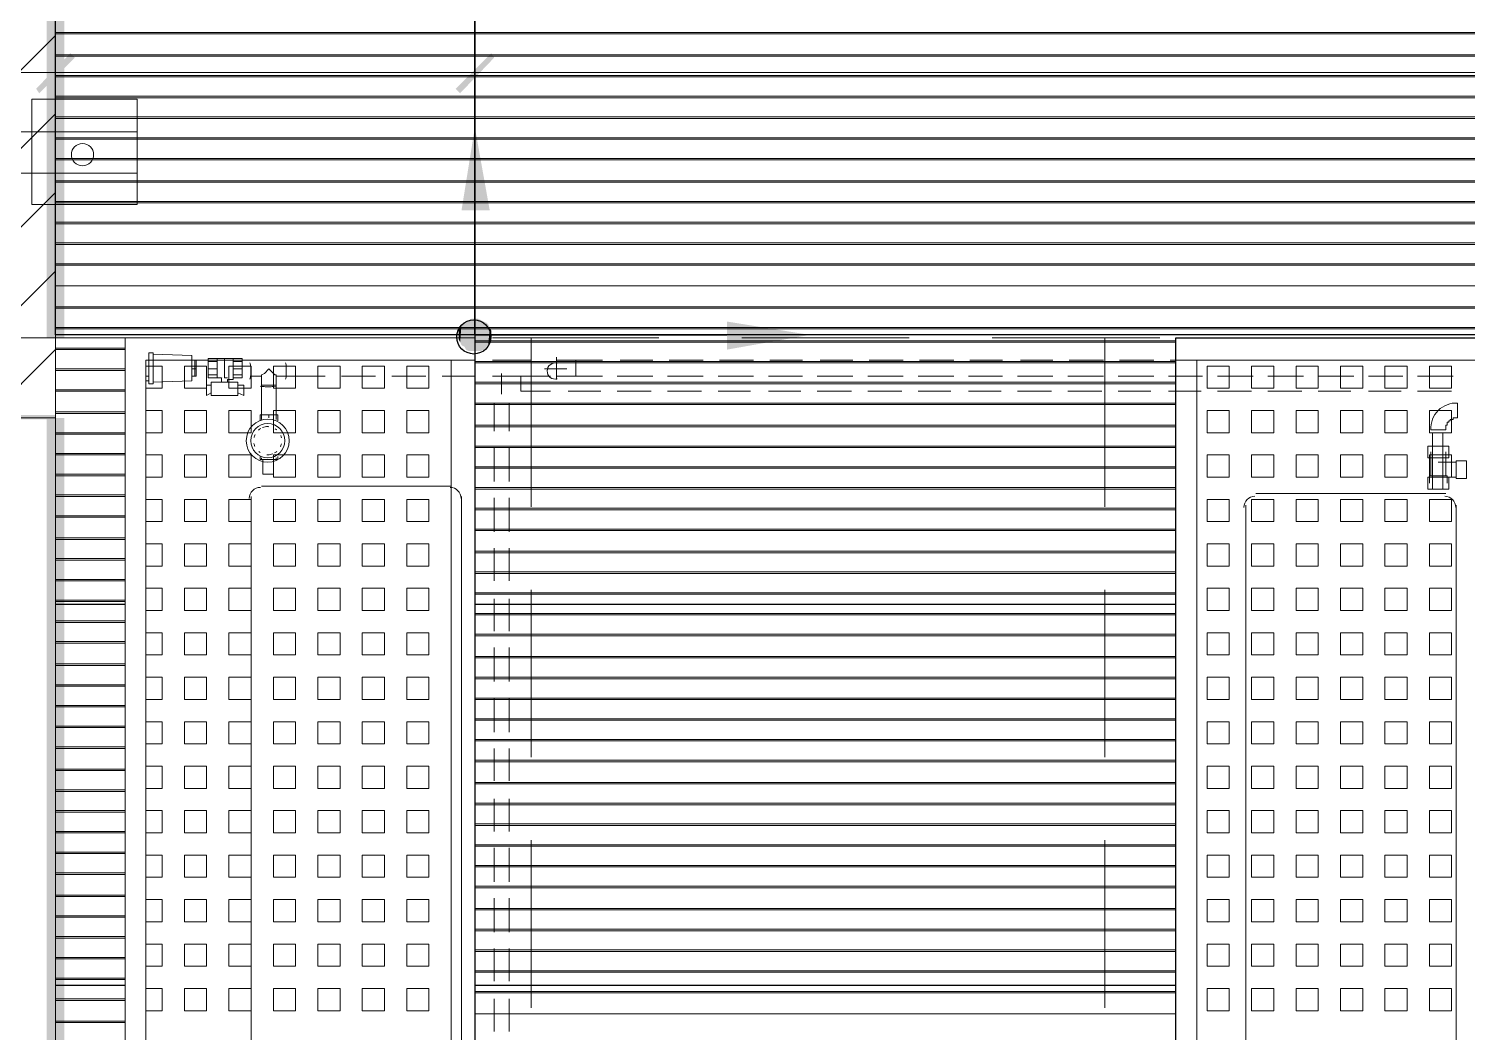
# Model space of a CAD drawing. Header units: millimetres. Extents: x -356862 to 418287, y 0 to 839748.
# Drawn here: x 35.966 to 37.583, y 8.67 to 9.798 of the extents above; entities that cross this region are included whole.
import ezdxf

# ---------------------------------------------------------------- set-up
doc = ezdxf.new("R2010")
doc.units = ezdxf.units.MM
doc.layers.add('PDF _Геометрия', color=7, linetype='Continuous', true_color=0xbababa)
doc.layers.add('PDF _Сплошная заливка', color=7, linetype='Continuous', true_color=0xf50000)

msp = doc.modelspace()

# ---------------------------------------------------------------- linework, layer by layer
at = {"layer": 'PDF _Геометрия', "color": 7, "lineweight": 18}
msp.add_lwpolyline([(30.4279, 9.3604), (30.4279, 9.4504), (30.8612, 9.4504), (30.8612, 9.8437), (30.4279, 9.8437), (30.4279, 9.9321), (35.996, 9.9321), (35.996, 9.6071), (35.996, 9.3604)], close=True, dxfattribs=at)
at = {"layer": 'PDF _Геометрия', "color": 150, "lineweight": 30, "true_color": 0x0080ff}
for points in [[(35.996, 9.8471), (38.6409, 9.8471), (38.6409, 9.6071), (38.9242, 9.6071), (38.9242, 9.4537), (35.996, 9.4537)], [(36.4676, 9.8471), (36.4676, 9.4537)], [(36.4676, 7.0088), (39.7758, 7.0122), (39.7758, 7.4805), (39.4925, 7.4805), (39.4925, 7.7205), (39.4925, 8.1905), (39.2092, 8.1905), (39.2092, 8.4305), (39.2092, 8.6654), (39.2092, 8.9021), (38.9242, 8.9021), (38.9242, 9.1388), (38.9242, 9.3754), (38.9242, 9.4537), (36.4676, 9.4537)], [(37.2559, 9.4504), (37.6493, 9.4504), (37.6493, 7.0088), (37.2559, 7.0088)]]:
    msp.add_lwpolyline(points, close=True, dxfattribs=at)
at = {"layer": 'PDF _Геометрия', "color": 161, "lineweight": 9, "true_color": 0x7f9fff}
for points in [[(35.996, 9.7904), (35.566, 9.3604)], [(35.996, 9.7021), (35.6543, 9.3604)], [(35.996, 9.6137), (35.7427, 9.3604)], [(35.996, 9.5254), (35.831, 9.3604)], [(35.996, 9.4371), (35.9193, 9.3604)]]:
    msp.add_lwpolyline(points, dxfattribs=at)
at = {"layer": 'PDF _Геометрия', "color": 254, "lineweight": 5, "true_color": 0xdcdcdc}
for points in [[(38.6409, 9.7937), (35.996, 9.7937)], [(38.6409, 9.7671), (35.996, 9.7671)], [(38.6409, 9.7437), (35.996, 9.7437)], [(38.6409, 9.7204), (35.996, 9.7204)], [(38.6409, 9.6987), (35.996, 9.6987)], [(38.6409, 9.6754), (35.996, 9.6754)], [(38.6409, 9.6521), (35.996, 9.6521)], [(38.6409, 9.6254), (35.996, 9.6254)], [(38.9242, 9.6021), (35.996, 9.6021)], [(38.9242, 9.5787), (35.996, 9.5787)], [(38.9242, 9.5571), (35.996, 9.5571)], [(38.9242, 9.5337), (35.996, 9.5337)], [(38.9242, 9.5087), (35.996, 9.5087)], [(38.9242, 9.4837), (35.996, 9.4837)], [(38.9242, 9.4604), (35.996, 9.4604)], [(36.0743, 9.4387), (35.996, 9.4387)], [(37.2559, 9.4454), (36.4676, 9.4454)], [(36.0743, 9.4154), (35.996, 9.4154)], [(37.2559, 9.4237), (36.4676, 9.4237)], [(37.2559, 9.4004), (36.4676, 9.4004)], [(36.0743, 9.3921), (35.996, 9.3921)], [(36.0743, 9.3654), (35.996, 9.3654)], [(37.2559, 9.3771), (36.4676, 9.3771)], [(37.2559, 9.3504), (36.4676, 9.3504)], [(36.0743, 9.3421), (35.996, 9.3421)], [(36.0743, 9.3187), (35.996, 9.3187)], [(37.2559, 9.3271), (36.4676, 9.3271)], [(37.2559, 9.3037), (36.4676, 9.3037)], [(36.0743, 9.2971), (35.996, 9.2971)], [(36.0743, 9.2737), (35.996, 9.2737)], [(37.2559, 9.2821), (36.4676, 9.2821)], [(37.2559, 9.2588), (36.4676, 9.2588)], [(36.0743, 9.2504), (35.996, 9.2504)], [(36.0743, 9.2238), (35.996, 9.2238)], [(37.2559, 9.2354), (36.4676, 9.2354)], [(37.2559, 9.2088), (36.4676, 9.2088)], [(36.0743, 9.2004), (35.996, 9.2004)], [(36.0743, 9.1771), (35.996, 9.1771)], [(37.2559, 9.1854), (36.4676, 9.1854)], [(36.0743, 9.1554), (35.996, 9.1554)], [(37.2559, 9.1621), (36.4676, 9.1621)], [(37.2559, 9.1404), (36.4676, 9.1404)], [(36.0743, 9.1321), (35.996, 9.1321)], [(36.0743, 9.1088), (35.996, 9.1088)], [(37.2559, 9.1171), (36.4676, 9.1171)], [(37.2559, 9.0904), (36.4676, 9.0904)], [(36.0743, 9.0821), (35.996, 9.0821)], [(36.0743, 9.0588), (35.996, 9.0588)], [(37.2559, 9.0671), (36.4676, 9.0671)], [(37.2559, 9.0438), (36.4676, 9.0438)], [(36.0743, 9.0354), (35.996, 9.0354)], [(36.0743, 9.0138), (35.996, 9.0138)], [(37.2559, 9.0221), (36.4676, 9.0221)], [(37.2559, 8.9988), (36.4676, 8.9988)], [(36.0743, 8.9904), (35.996, 8.9904)], [(36.0743, 8.9638), (35.996, 8.9638)], [(37.2559, 8.9754), (36.4676, 8.9754)], [(37.2559, 8.9488), (36.4676, 8.9488)], [(36.0743, 8.9404), (35.996, 8.9404)], [(36.0743, 8.9171), (35.996, 8.9171)], [(37.2559, 8.9254), (36.4676, 8.9254)], [(37.2559, 8.9021), (36.4676, 8.9021)], [(36.0743, 8.8954), (35.996, 8.8954)], [(37.2559, 8.8804), (36.4676, 8.8804)], [(36.0743, 8.8721), (35.996, 8.8721)], [(36.0743, 8.8488), (35.996, 8.8488)], [(37.2559, 8.8571), (36.4676, 8.8571)], [(37.2559, 8.8338), (36.4676, 8.8338)], [(36.0743, 8.8221), (35.996, 8.8221)], [(37.2559, 8.8071), (36.4676, 8.8071)], [(36.0743, 8.7988), (35.996, 8.7988)], [(37.2559, 8.7838), (36.4676, 8.7838)], [(36.0743, 8.7754), (35.996, 8.7754)], [(36.0743, 8.7538), (35.996, 8.7538)], [(37.2559, 8.7604), (36.4676, 8.7604)], [(37.2559, 8.7388), (36.4676, 8.7388)], [(36.0743, 8.7304), (35.996, 8.7304)], [(36.0743, 8.7071), (35.996, 8.7071)], [(37.2559, 8.7154), (36.4676, 8.7154)], [(37.2559, 8.6904), (36.4676, 8.6904)], [(36.0743, 8.6804), (35.996, 8.6804)]]:
    msp.add_lwpolyline(points, dxfattribs=at)
for points in [[(35.996, 9.7921), (38.6409, 9.7921)], [(35.996, 9.7687), (38.6409, 9.7687)], [(35.996, 9.7454), (38.6409, 9.7454)], [(35.996, 9.7221), (38.6409, 9.7221)], [(35.996, 9.6971), (38.6409, 9.6971)], [(35.996, 9.6737), (38.6409, 9.6737)], [(35.996, 9.6504), (38.6409, 9.6504)], [(35.996, 9.6271), (38.6409, 9.6271)], [(35.996, 9.6037), (38.9242, 9.6037)], [(35.996, 9.5804), (38.9242, 9.5804)], [(35.996, 9.5554), (38.9242, 9.5554)], [(35.996, 9.5321), (38.9242, 9.5321)], [(35.996, 9.5087), (38.9242, 9.5087)], [(35.996, 9.4854), (38.9242, 9.4854)], [(35.996, 9.4621), (38.9242, 9.4621)], [(36.4676, 9.4471), (37.2559, 9.4471)], [(35.996, 9.4371), (36.0743, 9.4371)], [(35.996, 9.4137), (36.0743, 9.4137)], [(36.4676, 9.4221), (37.2559, 9.4221)], [(36.4676, 9.3987), (37.2559, 9.3987)], [(35.996, 9.3904), (36.0743, 9.3904)], [(35.996, 9.3671), (36.0743, 9.3671)], [(36.4676, 9.3754), (37.2559, 9.3754)], [(36.4676, 9.3521), (37.2559, 9.3521)], [(35.996, 9.3437), (36.0743, 9.3437)], [(35.996, 9.3204), (36.0743, 9.3204)], [(36.4676, 9.3287), (37.2559, 9.3287)], [(36.4676, 9.3054), (37.2559, 9.3054)], [(35.996, 9.2954), (36.0743, 9.2954)], [(35.996, 9.2721), (36.0743, 9.2721)], [(36.4676, 9.2804), (37.2559, 9.2804)], [(36.4676, 9.2571), (37.2559, 9.2571)], [(35.996, 9.2488), (36.0743, 9.2488)], [(35.996, 9.2254), (36.0743, 9.2254)], [(36.4676, 9.2338), (37.2559, 9.2338)], [(36.4676, 9.2104), (37.2559, 9.2104)], [(35.996, 9.2021), (36.0743, 9.2021)], [(36.4676, 9.1871), (37.2559, 9.1871)], [(35.996, 9.1788), (36.0743, 9.1788)], [(36.4676, 9.1638), (37.2559, 9.1638)], [(35.996, 9.1538), (36.0743, 9.1538)], [(36.4676, 9.1388), (37.2559, 9.1388)], [(35.996, 9.1304), (36.0743, 9.1304)], [(35.996, 9.1071), (36.0743, 9.1071)], [(36.4676, 9.1154), (37.2559, 9.1154)], [(36.4676, 9.0921), (37.2559, 9.0921)], [(35.996, 9.0838), (36.0743, 9.0838)], [(35.996, 9.0604), (36.0743, 9.0604)], [(36.4676, 9.0688), (37.2559, 9.0688)], [(36.4676, 9.0454), (37.2559, 9.0454)], [(35.996, 9.0371), (36.0743, 9.0371)], [(35.996, 9.0121), (36.0743, 9.0121)], [(36.4676, 9.0204), (37.2559, 9.0204)], [(36.4676, 8.9971), (37.2559, 8.9971)], [(35.996, 8.9888), (36.0743, 8.9888)], [(35.996, 8.9654), (36.0743, 8.9654)], [(36.4676, 8.9738), (37.2559, 8.9738)], [(36.4676, 8.9504), (37.2559, 8.9504)], [(35.996, 8.9421), (36.0743, 8.9421)], [(35.996, 8.9188), (36.0743, 8.9188)], [(36.4676, 8.9271), (37.2559, 8.9271)], [(36.4676, 8.9038), (37.2559, 8.9038)], [(35.996, 8.8938), (36.0743, 8.8938)], [(35.996, 8.8704), (36.0743, 8.8704)], [(36.4676, 8.8788), (37.2559, 8.8788)], [(36.4676, 8.8554), (37.2559, 8.8554)], [(35.996, 8.8471), (36.0743, 8.8471)], [(36.4676, 8.8321), (37.2559, 8.8321)], [(35.996, 8.8238), (36.0743, 8.8238)], [(35.996, 8.8004), (36.0743, 8.8004)], [(36.4676, 8.8088), (37.2559, 8.8088)], [(36.4676, 8.7854), (37.2559, 8.7854)], [(35.996, 8.7771), (36.0743, 8.7771)], [(35.996, 8.7521), (36.0743, 8.7521)], [(36.4676, 8.7621), (37.2559, 8.7621)], [(36.4676, 8.7371), (37.2559, 8.7371)], [(35.996, 8.7288), (36.0743, 8.7288)], [(35.996, 8.7054), (36.0743, 8.7054)], [(36.4676, 8.7138), (37.2559, 8.7138)], [(36.4676, 8.6904), (37.2559, 8.6904)], [(35.996, 8.6821), (36.0743, 8.6821)]]:
    msp.add_lwpolyline(points, close=True, dxfattribs=at)
at = {"layer": 'PDF _Геометрия', "color": 7, "lineweight": 18}
for points in [[(35.996, 9.5621), (35.996, 9.7871)], [(36.4676, 9.5837), (36.4676, 9.7871), (36.4676, 9.5621)], [(36.5076, 9.7487), (35.956, 9.7487)], [(36.4293, 9.7487), (38.3192, 9.7487)]]:
    msp.add_lwpolyline(points, dxfattribs=at)
at = {"layer": 'PDF _Геометрия', "color": 252, "lineweight": 18, "true_color": 0x989898}
for points in [[(35.9693, 9.6004), (35.9693, 9.7187), (36.0877, 9.7187), (36.0877, 9.6004)], [(36.0877, 9.6821), (34.9727, 9.6821), (34.9727, 9.6354), (36.0877, 9.6354)]]:
    msp.add_lwpolyline(points, close=True, dxfattribs=at)
at = {"layer": 'PDF _Геометрия', "color": 1, "lineweight": 30, "true_color": 0xfa0000}
msp.add_lwpolyline([(36.4676, 9.5937), (36.4676, 9.4537), (36.751, 9.4537)], dxfattribs=at)
at = {"layer": 'PDF _Геометрия', "color": 7, "lineweight": 5}
for points in [[(35.996, 9.4504), (35.996, 7.5838), (33.8694, 7.5838), (33.8694, 9.4504)], [(36.531, 9.4504), (36.531, 9.2604)], [(37.1759, 9.2604), (37.1759, 9.4504)], [(36.531, 9.1671), (36.531, 8.9788)], [(37.1759, 8.9788), (37.1759, 9.1671)], [(36.531, 8.8854), (36.531, 8.6971)], [(37.1759, 8.6971), (37.1759, 8.8854)]]:
    msp.add_lwpolyline(points, dxfattribs=at)
at = {"layer": 'PDF _Геометрия', "color": 7, "lineweight": 9}
for points in [[(35.9243, 9.4504), (36.1127, 9.4504)], [(36.206, 9.4504), (36.3926, 9.4504)], [(36.4876, 9.4504), (36.6743, 9.4504)], [(36.7676, 9.4504), (36.956, 9.4504)], [(37.0493, 9.4504), (37.2376, 9.4504)], [(37.3309, 9.4504), (37.5176, 9.4504)]]:
    msp.add_lwpolyline(points, dxfattribs=at)
at = {"layer": 'PDF _Геометрия', "color": 161, "lineweight": 9, "true_color": 0x7f9fff}
msp.add_lwpolyline([(36.0743, 7.0088), (36.0743, 9.4504), (35.996, 9.4504), (35.996, 7.0088)], close=True, dxfattribs=at)
at = {"layer": 'PDF _Геометрия', "color": 6, "lineweight": 9}
for points in [[(36.0743, 7.0088), (36.0743, 9.4504), (36.4676, 9.4504), (36.4676, 7.0088)], [(37.2559, 7.0088), (37.2559, 9.4504), (37.6493, 9.4504), (37.6493, 7.0088)], [(36.0977, 7.0322), (36.0977, 9.4254), (36.441, 9.4254), (36.441, 7.0322)], [(37.2793, 7.0322), (37.2793, 9.4254), (37.6259, 9.4254), (37.6259, 7.0322)]]:
    msp.add_lwpolyline(points, close=True, dxfattribs=at)
at = {"layer": 'PDF _Геометрия', "color": 5, "lineweight": 5}
for points in [[(36.101, 9.4337), (36.101, 9.4154), (36.101, 9.3987), (36.106, 9.3987), (36.106, 9.4154), (36.106, 9.4337)], [(36.1493, 9.4254), (36.1543, 9.4254), (36.1543, 9.4154), (36.1543, 9.4071), (36.1493, 9.4071), (36.1527, 9.4071), (36.1527, 9.4154), (36.1527, 9.4254)], [(36.201, 9.3854), (36.201, 9.4004), (36.171, 9.4004), (36.171, 9.3854)]]:
    msp.add_lwpolyline(points, close=True, dxfattribs=at)
for points in [[(36.106, 9.4004), (36.1493, 9.4021), (36.1493, 9.4154), (36.1493, 9.4304), (36.106, 9.4321)], [(36.1527, 9.4154), (36.1493, 9.4154), (36.1543, 9.4154)], [(36.1677, 9.4237), (36.1677, 9.4271), (36.1777, 9.4271), (36.1777, 9.4237), (36.1777, 9.4154), (36.1777, 9.4087), (36.1777, 9.4054), (36.1677, 9.4054), (36.1677, 9.4087), (36.1677, 9.4154), (36.1677, 9.4237), (36.1777, 9.4237)], [(36.1777, 9.4154), (36.1677, 9.4154)], [(36.176, 9.4271), (36.186, 9.4271), (36.196, 9.4271), (36.206, 9.4271), (36.206, 9.4237), (36.206, 9.4154), (36.206, 9.4087), (36.196, 9.4087)], [(36.186, 9.4271), (36.186, 9.4154), (36.186, 9.4054), (36.186, 9.4071), (36.186, 9.4054), (36.186, 9.4071)], [(36.1893, 9.4004), (36.1893, 9.4037), (36.196, 9.4037), (36.196, 9.4154), (36.196, 9.4271)], [(36.206, 9.4237), (36.196, 9.4237)], [(36.206, 9.4154), (36.196, 9.4154)], [(36.256, 9.4254), (36.236, 9.4254), (36.216, 9.4254)], [(36.2277, 9.4071), (36.2277, 9.4087), (36.231, 9.4104), (36.236, 9.4154), (36.241, 9.4104), (36.2427, 9.4087), (36.2443, 9.4087), (36.2443, 9.4071)], [(36.5593, 9.4071), (36.561, 9.4071), (36.5626, 9.4071), (36.5643, 9.4071), (36.566, 9.4071), (36.5676, 9.4071), (36.5693, 9.4071), (36.571, 9.4071), (36.5726, 9.4071), (36.5743, 9.4071), (36.576, 9.4071), (36.5776, 9.4071), (36.5793, 9.4071), (36.581, 9.4071), (36.581, 9.4154), (36.581, 9.4254), (36.5793, 9.4254), (36.5776, 9.4254), (36.576, 9.4254), (36.5743, 9.4254), (36.5726, 9.4254), (36.571, 9.4254), (36.5693, 9.4254), (36.5676, 9.4254), (36.566, 9.4254), (36.5643, 9.4254), (36.5626, 9.4254), (36.561, 9.4254), (36.5593, 9.4254)], [(36.101, 9.4071), (36.0977, 9.4071), (36.0977, 9.4021), (36.0977, 9.4071)], [(36.0977, 9.4021), (36.101, 9.4021)], [(36.1777, 9.4087), (36.1677, 9.4087)], [(36.176, 9.4054), (36.1827, 9.4054), (36.1827, 9.4004)], [(36.1843, 9.4054), (36.1843, 9.4054)], [(36.1843, 9.4054), (36.1843, 9.4054)], [(36.1877, 9.4054), (36.1893, 9.4054), (36.1877, 9.4054), (36.186, 9.4054)], [(36.186, 9.4054), (36.186, 9.4054)], [(36.186, 9.4054), (36.186, 9.4054)], [(36.186, 9.4054), (36.186, 9.4054)], [(36.206, 9.4087), (36.206, 9.4054), (36.196, 9.4054)], [(36.216, 9.4071), (36.2277, 9.4071), (36.2277, 9.3971), (36.2293, 9.3971), (36.231, 9.3971), (36.2343, 9.3971), (36.236, 9.3971), (36.2377, 9.3971), (36.2393, 9.3971), (36.241, 9.3971), (36.2427, 9.3971), (36.2443, 9.3971), (36.2443, 9.4071), (36.256, 9.4071)], [(36.5093, 9.3987), (36.486, 9.3987)], [(36.4976, 9.3871), (36.4976, 9.4104)], [(36.171, 9.3971), (36.166, 9.3971), (36.166, 9.3854), (36.171, 9.3887)], [(36.201, 9.3887), (36.2077, 9.3854), (36.2077, 9.3971), (36.201, 9.3971)], [(36.226, 9.3637), (36.226, 9.3571), (36.226, 9.3637), (36.236, 9.3637), (36.246, 9.3637), (36.246, 9.3571), (36.246, 9.3637)], [(36.2277, 9.3637), (36.2277, 9.3587)], [(36.236, 9.3604), (36.236, 9.3637)], [(36.2443, 9.3587), (36.2443, 9.3637)], [(36.246, 9.3171), (36.246, 9.3137), (36.236, 9.3137), (36.226, 9.3137), (36.226, 9.3171)], [(36.2277, 9.3154), (36.2277, 9.3137)], [(36.2293, 9.3137), (36.2293, 9.2971), (36.241, 9.2971), (36.241, 9.3137)], [(36.2443, 9.3137), (36.2443, 9.3154)]]:
    msp.add_lwpolyline(points, dxfattribs=at)
at = {"layer": 'PDF _Геометрия', "color": 6, "lineweight": 5}
for points in [[(36.0977, 9.3937), (36.116, 9.3937), (36.116, 9.4187), (36.0977, 9.4187)], [(36.0977, 9.3437), (36.116, 9.3437), (36.116, 9.3687), (36.0977, 9.3687)], [(36.0977, 9.2937), (36.116, 9.2937), (36.116, 9.3187), (36.0977, 9.3187)], [(36.0977, 9.2438), (36.116, 9.2438), (36.116, 9.2687), (36.0977, 9.2687)], [(36.0977, 9.1938), (36.116, 9.1938), (36.116, 9.2188), (36.0977, 9.2188)], [(36.0977, 9.1438), (36.116, 9.1438), (36.116, 9.1688), (36.0977, 9.1688)], [(36.0977, 9.0938), (36.116, 9.0938), (36.116, 9.1188), (36.0977, 9.1188)], [(36.0977, 9.0438), (36.116, 9.0438), (36.116, 9.0688), (36.0977, 9.0688)], [(36.0977, 8.9938), (36.116, 8.9938), (36.116, 9.0188), (36.0977, 9.0188)], [(36.0977, 8.9438), (36.116, 8.9438), (36.116, 8.9688), (36.0977, 8.9688)], [(36.0977, 8.8938), (36.116, 8.8938), (36.116, 8.9188), (36.0977, 8.9188)], [(36.0977, 8.8438), (36.116, 8.8438), (36.116, 8.8688), (36.0977, 8.8688)], [(36.0977, 8.7938), (36.116, 8.7938), (36.116, 8.8188), (36.0977, 8.8188)], [(36.0977, 8.7438), (36.116, 8.7438), (36.116, 8.7688), (36.0977, 8.7688)], [(36.0977, 8.6938), (36.116, 8.6938), (36.116, 8.7188), (36.0977, 8.7188)]]:
    msp.add_lwpolyline(points, dxfattribs=at)
for points in [[(36.141, 9.4187), (36.166, 9.4187), (36.166, 9.3937), (36.141, 9.3937)], [(36.191, 9.4187), (36.216, 9.4187), (36.216, 9.3937), (36.191, 9.3937)], [(36.241, 9.4187), (36.266, 9.4187), (36.266, 9.3937), (36.241, 9.3937)], [(36.291, 9.4187), (36.316, 9.4187), (36.316, 9.3937), (36.291, 9.3937)], [(36.341, 9.4187), (36.366, 9.4187), (36.366, 9.3937), (36.341, 9.3937)], [(36.391, 9.4187), (36.416, 9.4187), (36.416, 9.3937), (36.391, 9.3937)], [(37.2909, 9.4187), (37.3159, 9.4187), (37.3159, 9.3937), (37.2909, 9.3937)], [(37.3409, 9.4187), (37.3659, 9.4187), (37.3659, 9.3937), (37.3409, 9.3937)], [(37.3909, 9.4187), (37.4159, 9.4187), (37.4159, 9.3937), (37.3909, 9.3937)], [(37.4409, 9.4187), (37.4659, 9.4187), (37.4659, 9.3937), (37.4409, 9.3937)], [(37.4909, 9.4187), (37.5159, 9.4187), (37.5159, 9.3937), (37.4909, 9.3937)], [(37.5409, 9.4187), (37.5659, 9.4187), (37.5659, 9.3937), (37.5409, 9.3937)], [(36.141, 9.3687), (36.166, 9.3687), (36.166, 9.3437), (36.141, 9.3437)], [(36.191, 9.3687), (36.216, 9.3687), (36.216, 9.3437), (36.191, 9.3437)], [(36.241, 9.3687), (36.266, 9.3687), (36.266, 9.3437), (36.241, 9.3437)], [(36.291, 9.3687), (36.316, 9.3687), (36.316, 9.3437), (36.291, 9.3437)], [(36.341, 9.3687), (36.366, 9.3687), (36.366, 9.3437), (36.341, 9.3437)], [(36.391, 9.3687), (36.416, 9.3687), (36.416, 9.3437), (36.391, 9.3437)], [(37.2909, 9.3687), (37.3159, 9.3687), (37.3159, 9.3437), (37.2909, 9.3437)], [(37.3409, 9.3687), (37.3659, 9.3687), (37.3659, 9.3437), (37.3409, 9.3437)], [(37.3909, 9.3687), (37.4159, 9.3687), (37.4159, 9.3437), (37.3909, 9.3437)], [(37.4409, 9.3687), (37.4659, 9.3687), (37.4659, 9.3437), (37.4409, 9.3437)], [(37.4909, 9.3687), (37.5159, 9.3687), (37.5159, 9.3437), (37.4909, 9.3437)], [(37.5409, 9.3687), (37.5659, 9.3687), (37.5659, 9.3437), (37.5409, 9.3437)], [(36.141, 9.3187), (36.166, 9.3187), (36.166, 9.2937), (36.141, 9.2937)], [(36.191, 9.3187), (36.216, 9.3187), (36.216, 9.2937), (36.191, 9.2937)], [(36.241, 9.3187), (36.266, 9.3187), (36.266, 9.2937), (36.241, 9.2937)], [(36.291, 9.3187), (36.316, 9.3187), (36.316, 9.2937), (36.291, 9.2937)], [(36.341, 9.3187), (36.366, 9.3187), (36.366, 9.2937), (36.341, 9.2937)], [(36.391, 9.3187), (36.416, 9.3187), (36.416, 9.2937), (36.391, 9.2937)], [(37.2909, 9.3187), (37.3159, 9.3187), (37.3159, 9.2937), (37.2909, 9.2937)], [(37.3409, 9.3187), (37.3659, 9.3187), (37.3659, 9.2937), (37.3409, 9.2937)], [(37.3909, 9.3187), (37.4159, 9.3187), (37.4159, 9.2937), (37.3909, 9.2937)], [(37.4409, 9.3187), (37.4659, 9.3187), (37.4659, 9.2937), (37.4409, 9.2937)], [(37.4909, 9.3187), (37.5159, 9.3187), (37.5159, 9.2937), (37.4909, 9.2937)], [(37.5409, 9.3187), (37.5659, 9.3187), (37.5659, 9.2937), (37.5409, 9.2937)], [(36.141, 9.2687), (36.166, 9.2687), (36.166, 9.2438), (36.141, 9.2438)], [(36.191, 9.2687), (36.216, 9.2687), (36.216, 9.2438), (36.191, 9.2438)], [(36.241, 9.2687), (36.266, 9.2687), (36.266, 9.2438), (36.241, 9.2438)], [(36.291, 9.2687), (36.316, 9.2687), (36.316, 9.2438), (36.291, 9.2438)], [(36.341, 9.2687), (36.366, 9.2687), (36.366, 9.2438), (36.341, 9.2438)], [(36.391, 9.2687), (36.416, 9.2687), (36.416, 9.2438), (36.391, 9.2438)], [(37.2909, 9.2687), (37.3159, 9.2687), (37.3159, 9.2438), (37.2909, 9.2438)], [(37.3409, 9.2687), (37.3659, 9.2687), (37.3659, 9.2438), (37.3409, 9.2438)], [(37.3909, 9.2687), (37.4159, 9.2687), (37.4159, 9.2438), (37.3909, 9.2438)], [(37.4409, 9.2687), (37.4659, 9.2687), (37.4659, 9.2438), (37.4409, 9.2438)], [(37.4909, 9.2687), (37.5159, 9.2687), (37.5159, 9.2438), (37.4909, 9.2438)], [(37.5409, 9.2687), (37.5659, 9.2687), (37.5659, 9.2438), (37.5409, 9.2438)], [(36.141, 9.2188), (36.166, 9.2188), (36.166, 9.1938), (36.141, 9.1938)], [(36.191, 9.2188), (36.216, 9.2188), (36.216, 9.1938), (36.191, 9.1938)], [(36.241, 9.2188), (36.266, 9.2188), (36.266, 9.1938), (36.241, 9.1938)], [(36.291, 9.2188), (36.316, 9.2188), (36.316, 9.1938), (36.291, 9.1938)], [(36.341, 9.2188), (36.366, 9.2188), (36.366, 9.1938), (36.341, 9.1938)], [(36.391, 9.2188), (36.416, 9.2188), (36.416, 9.1938), (36.391, 9.1938)], [(37.2909, 9.2188), (37.3159, 9.2188), (37.3159, 9.1938), (37.2909, 9.1938)], [(37.3409, 9.2188), (37.3659, 9.2188), (37.3659, 9.1938), (37.3409, 9.1938)], [(37.3909, 9.2188), (37.4159, 9.2188), (37.4159, 9.1938), (37.3909, 9.1938)], [(37.4409, 9.2188), (37.4659, 9.2188), (37.4659, 9.1938), (37.4409, 9.1938)], [(37.4909, 9.2188), (37.5159, 9.2188), (37.5159, 9.1938), (37.4909, 9.1938)], [(37.5409, 9.2188), (37.5659, 9.2188), (37.5659, 9.1938), (37.5409, 9.1938)], [(36.141, 9.1688), (36.166, 9.1688), (36.166, 9.1438), (36.141, 9.1438)], [(36.191, 9.1688), (36.216, 9.1688), (36.216, 9.1438), (36.191, 9.1438)], [(36.241, 9.1688), (36.266, 9.1688), (36.266, 9.1438), (36.241, 9.1438)], [(36.291, 9.1688), (36.316, 9.1688), (36.316, 9.1438), (36.291, 9.1438)], [(36.341, 9.1688), (36.366, 9.1688), (36.366, 9.1438), (36.341, 9.1438)], [(36.391, 9.1688), (36.416, 9.1688), (36.416, 9.1438), (36.391, 9.1438)], [(37.2909, 9.1688), (37.3159, 9.1688), (37.3159, 9.1438), (37.2909, 9.1438)], [(37.3409, 9.1688), (37.3659, 9.1688), (37.3659, 9.1438), (37.3409, 9.1438)], [(37.3909, 9.1688), (37.4159, 9.1688), (37.4159, 9.1438), (37.3909, 9.1438)], [(37.4409, 9.1688), (37.4659, 9.1688), (37.4659, 9.1438), (37.4409, 9.1438)], [(37.4909, 9.1688), (37.5159, 9.1688), (37.5159, 9.1438), (37.4909, 9.1438)], [(37.5409, 9.1688), (37.5659, 9.1688), (37.5659, 9.1438), (37.5409, 9.1438)], [(36.141, 9.1188), (36.166, 9.1188), (36.166, 9.0938), (36.141, 9.0938)], [(36.191, 9.1188), (36.216, 9.1188), (36.216, 9.0938), (36.191, 9.0938)], [(36.241, 9.1188), (36.266, 9.1188), (36.266, 9.0938), (36.241, 9.0938)], [(36.291, 9.1188), (36.316, 9.1188), (36.316, 9.0938), (36.291, 9.0938)], [(36.341, 9.1188), (36.366, 9.1188), (36.366, 9.0938), (36.341, 9.0938)], [(36.391, 9.1188), (36.416, 9.1188), (36.416, 9.0938), (36.391, 9.0938)], [(37.2909, 9.1188), (37.3159, 9.1188), (37.3159, 9.0938), (37.2909, 9.0938)], [(37.3409, 9.1188), (37.3659, 9.1188), (37.3659, 9.0938), (37.3409, 9.0938)], [(37.3909, 9.1188), (37.4159, 9.1188), (37.4159, 9.0938), (37.3909, 9.0938)], [(37.4409, 9.1188), (37.4659, 9.1188), (37.4659, 9.0938), (37.4409, 9.0938)], [(37.4909, 9.1188), (37.5159, 9.1188), (37.5159, 9.0938), (37.4909, 9.0938)], [(37.5409, 9.1188), (37.5659, 9.1188), (37.5659, 9.0938), (37.5409, 9.0938)], [(36.141, 9.0688), (36.166, 9.0688), (36.166, 9.0438), (36.141, 9.0438)], [(36.191, 9.0688), (36.216, 9.0688), (36.216, 9.0438), (36.191, 9.0438)], [(36.241, 9.0688), (36.266, 9.0688), (36.266, 9.0438), (36.241, 9.0438)], [(36.291, 9.0688), (36.316, 9.0688), (36.316, 9.0438), (36.291, 9.0438)], [(36.341, 9.0688), (36.366, 9.0688), (36.366, 9.0438), (36.341, 9.0438)], [(36.391, 9.0688), (36.416, 9.0688), (36.416, 9.0438), (36.391, 9.0438)], [(37.2909, 9.0688), (37.3159, 9.0688), (37.3159, 9.0438), (37.2909, 9.0438)], [(37.3409, 9.0688), (37.3659, 9.0688), (37.3659, 9.0438), (37.3409, 9.0438)], [(37.3909, 9.0688), (37.4159, 9.0688), (37.4159, 9.0438), (37.3909, 9.0438)], [(37.4409, 9.0688), (37.4659, 9.0688), (37.4659, 9.0438), (37.4409, 9.0438)], [(37.4909, 9.0688), (37.5159, 9.0688), (37.5159, 9.0438), (37.4909, 9.0438)], [(37.5409, 9.0688), (37.5659, 9.0688), (37.5659, 9.0438), (37.5409, 9.0438)], [(36.141, 9.0188), (36.166, 9.0188), (36.166, 8.9938), (36.141, 8.9938)], [(36.191, 9.0188), (36.216, 9.0188), (36.216, 8.9938), (36.191, 8.9938)], [(36.241, 9.0188), (36.266, 9.0188), (36.266, 8.9938), (36.241, 8.9938)], [(36.291, 9.0188), (36.316, 9.0188), (36.316, 8.9938), (36.291, 8.9938)], [(36.341, 9.0188), (36.366, 9.0188), (36.366, 8.9938), (36.341, 8.9938)], [(36.391, 9.0188), (36.416, 9.0188), (36.416, 8.9938), (36.391, 8.9938)], [(37.2909, 9.0188), (37.3159, 9.0188), (37.3159, 8.9938), (37.2909, 8.9938)], [(37.3409, 9.0188), (37.3659, 9.0188), (37.3659, 8.9938), (37.3409, 8.9938)], [(37.3909, 9.0188), (37.4159, 9.0188), (37.4159, 8.9938), (37.3909, 8.9938)], [(37.4409, 9.0188), (37.4659, 9.0188), (37.4659, 8.9938), (37.4409, 8.9938)], [(37.4909, 9.0188), (37.5159, 9.0188), (37.5159, 8.9938), (37.4909, 8.9938)], [(37.5409, 9.0188), (37.5659, 9.0188), (37.5659, 8.9938), (37.5409, 8.9938)], [(36.141, 8.9688), (36.166, 8.9688), (36.166, 8.9438), (36.141, 8.9438)], [(36.191, 8.9688), (36.216, 8.9688), (36.216, 8.9438), (36.191, 8.9438)], [(36.241, 8.9688), (36.266, 8.9688), (36.266, 8.9438), (36.241, 8.9438)], [(36.291, 8.9688), (36.316, 8.9688), (36.316, 8.9438), (36.291, 8.9438)], [(36.341, 8.9688), (36.366, 8.9688), (36.366, 8.9438), (36.341, 8.9438)], [(36.391, 8.9688), (36.416, 8.9688), (36.416, 8.9438), (36.391, 8.9438)], [(37.2909, 8.9688), (37.3159, 8.9688), (37.3159, 8.9438), (37.2909, 8.9438)], [(37.3409, 8.9688), (37.3659, 8.9688), (37.3659, 8.9438), (37.3409, 8.9438)], [(37.3909, 8.9688), (37.4159, 8.9688), (37.4159, 8.9438), (37.3909, 8.9438)], [(37.4409, 8.9688), (37.4659, 8.9688), (37.4659, 8.9438), (37.4409, 8.9438)], [(37.4909, 8.9688), (37.5159, 8.9688), (37.5159, 8.9438), (37.4909, 8.9438)], [(37.5409, 8.9688), (37.5659, 8.9688), (37.5659, 8.9438), (37.5409, 8.9438)], [(36.141, 8.9188), (36.166, 8.9188), (36.166, 8.8938), (36.141, 8.8938)], [(36.191, 8.9188), (36.216, 8.9188), (36.216, 8.8938), (36.191, 8.8938)], [(36.241, 8.9188), (36.266, 8.9188), (36.266, 8.8938), (36.241, 8.8938)], [(36.291, 8.9188), (36.316, 8.9188), (36.316, 8.8938), (36.291, 8.8938)], [(36.341, 8.9188), (36.366, 8.9188), (36.366, 8.8938), (36.341, 8.8938)], [(36.391, 8.9188), (36.416, 8.9188), (36.416, 8.8938), (36.391, 8.8938)], [(37.2909, 8.9188), (37.3159, 8.9188), (37.3159, 8.8938), (37.2909, 8.8938)], [(37.3409, 8.9188), (37.3659, 8.9188), (37.3659, 8.8938), (37.3409, 8.8938)], [(37.3909, 8.9188), (37.4159, 8.9188), (37.4159, 8.8938), (37.3909, 8.8938)], [(37.4409, 8.9188), (37.4659, 8.9188), (37.4659, 8.8938), (37.4409, 8.8938)], [(37.4909, 8.9188), (37.5159, 8.9188), (37.5159, 8.8938), (37.4909, 8.8938)], [(37.5409, 8.9188), (37.5659, 8.9188), (37.5659, 8.8938), (37.5409, 8.8938)], [(36.141, 8.8688), (36.166, 8.8688), (36.166, 8.8438), (36.141, 8.8438)], [(36.191, 8.8688), (36.216, 8.8688), (36.216, 8.8438), (36.191, 8.8438)], [(36.241, 8.8688), (36.266, 8.8688), (36.266, 8.8438), (36.241, 8.8438)], [(36.291, 8.8688), (36.316, 8.8688), (36.316, 8.8438), (36.291, 8.8438)], [(36.341, 8.8688), (36.366, 8.8688), (36.366, 8.8438), (36.341, 8.8438)], [(36.391, 8.8688), (36.416, 8.8688), (36.416, 8.8438), (36.391, 8.8438)], [(37.2909, 8.8688), (37.3159, 8.8688), (37.3159, 8.8438), (37.2909, 8.8438)], [(37.3409, 8.8688), (37.3659, 8.8688), (37.3659, 8.8438), (37.3409, 8.8438)], [(37.3909, 8.8688), (37.4159, 8.8688), (37.4159, 8.8438), (37.3909, 8.8438)], [(37.4409, 8.8688), (37.4659, 8.8688), (37.4659, 8.8438), (37.4409, 8.8438)], [(37.4909, 8.8688), (37.5159, 8.8688), (37.5159, 8.8438), (37.4909, 8.8438)], [(37.5409, 8.8688), (37.5659, 8.8688), (37.5659, 8.8438), (37.5409, 8.8438)], [(36.141, 8.8188), (36.166, 8.8188), (36.166, 8.7938), (36.141, 8.7938)], [(36.191, 8.8188), (36.216, 8.8188), (36.216, 8.7938), (36.191, 8.7938)], [(36.241, 8.8188), (36.266, 8.8188), (36.266, 8.7938), (36.241, 8.7938)], [(36.291, 8.8188), (36.316, 8.8188), (36.316, 8.7938), (36.291, 8.7938)], [(36.341, 8.8188), (36.366, 8.8188), (36.366, 8.7938), (36.341, 8.7938)], [(36.391, 8.8188), (36.416, 8.8188), (36.416, 8.7938), (36.391, 8.7938)], [(37.2909, 8.8188), (37.3159, 8.8188), (37.3159, 8.7938), (37.2909, 8.7938)], [(37.3409, 8.8188), (37.3659, 8.8188), (37.3659, 8.7938), (37.3409, 8.7938)], [(37.3909, 8.8188), (37.4159, 8.8188), (37.4159, 8.7938), (37.3909, 8.7938)], [(37.4409, 8.8188), (37.4659, 8.8188), (37.4659, 8.7938), (37.4409, 8.7938)], [(37.4909, 8.8188), (37.5159, 8.8188), (37.5159, 8.7938), (37.4909, 8.7938)], [(37.5409, 8.8188), (37.5659, 8.8188), (37.5659, 8.7938), (37.5409, 8.7938)], [(36.141, 8.7688), (36.166, 8.7688), (36.166, 8.7438), (36.141, 8.7438)], [(36.191, 8.7688), (36.216, 8.7688), (36.216, 8.7438), (36.191, 8.7438)], [(36.241, 8.7688), (36.266, 8.7688), (36.266, 8.7438), (36.241, 8.7438)], [(36.291, 8.7688), (36.316, 8.7688), (36.316, 8.7438), (36.291, 8.7438)], [(36.341, 8.7688), (36.366, 8.7688), (36.366, 8.7438), (36.341, 8.7438)], [(36.391, 8.7688), (36.416, 8.7688), (36.416, 8.7438), (36.391, 8.7438)], [(37.2909, 8.7688), (37.3159, 8.7688), (37.3159, 8.7438), (37.2909, 8.7438)], [(37.3409, 8.7688), (37.3659, 8.7688), (37.3659, 8.7438), (37.3409, 8.7438)], [(37.3909, 8.7688), (37.4159, 8.7688), (37.4159, 8.7438), (37.3909, 8.7438)], [(37.4409, 8.7688), (37.4659, 8.7688), (37.4659, 8.7438), (37.4409, 8.7438)], [(37.4909, 8.7688), (37.5159, 8.7688), (37.5159, 8.7438), (37.4909, 8.7438)], [(37.5409, 8.7688), (37.5659, 8.7688), (37.5659, 8.7438), (37.5409, 8.7438)], [(36.141, 8.7188), (36.166, 8.7188), (36.166, 8.6938), (36.141, 8.6938)], [(36.191, 8.7188), (36.216, 8.7188), (36.216, 8.6938), (36.191, 8.6938)], [(36.241, 8.7188), (36.266, 8.7188), (36.266, 8.6938), (36.241, 8.6938)], [(36.291, 8.7188), (36.316, 8.7188), (36.316, 8.6938), (36.291, 8.6938)], [(36.341, 8.7188), (36.366, 8.7188), (36.366, 8.6938), (36.341, 8.6938)], [(36.391, 8.7188), (36.416, 8.7188), (36.416, 8.6938), (36.391, 8.6938)], [(37.2909, 8.7188), (37.3159, 8.7188), (37.3159, 8.6938), (37.2909, 8.6938)], [(37.3409, 8.7188), (37.3659, 8.7188), (37.3659, 8.6938), (37.3409, 8.6938)], [(37.3909, 8.7188), (37.4159, 8.7188), (37.4159, 8.6938), (37.3909, 8.6938)], [(37.4409, 8.7188), (37.4659, 8.7188), (37.4659, 8.6938), (37.4409, 8.6938)], [(37.4909, 8.7188), (37.5159, 8.7188), (37.5159, 8.6938), (37.4909, 8.6938)], [(37.5409, 8.7188), (37.5659, 8.7188), (37.5659, 8.6938), (37.5409, 8.6938)]]:
    msp.add_lwpolyline(points, close=True, dxfattribs=at)
at = {"layer": 'PDF _Геометрия', "color": 252, "lineweight": 5, "true_color": 0x989898}
for points in [[(36.2993, 9.4254), (36.256, 9.4254)], [(36.356, 9.4254), (36.3176, 9.4254)], [(36.4126, 9.4254), (36.3743, 9.4254)], [(36.4676, 9.4254), (36.431, 9.4254)], [(36.531, 9.4254), (36.4876, 9.4254)], [(36.611, 9.4254), (36.581, 9.4254), (36.581, 9.4154), (36.581, 9.4071), (36.611, 9.4071)], [(36.6676, 9.4254), (36.631, 9.4254)], [(36.7243, 9.4254), (36.686, 9.4254)], [(36.781, 9.4254), (36.7426, 9.4254)], [(36.836, 9.4254), (36.7993, 9.4254)], [(36.8926, 9.4254), (36.856, 9.4254)], [(36.9493, 9.4254), (36.911, 9.4254)], [(37.006, 9.4254), (36.9676, 9.4254)], [(37.061, 9.4254), (37.0243, 9.4254)], [(37.1176, 9.4254), (37.081, 9.4254)], [(37.1743, 9.4254), (37.1359, 9.4254)], [(37.2309, 9.4254), (37.1926, 9.4254)], [(37.2859, 9.4254), (37.2493, 9.4254)], [(37.3426, 9.4254), (37.3059, 9.4254)], [(37.3993, 9.4254), (37.3609, 9.4254)], [(37.4559, 9.4254), (37.4176, 9.4254)], [(37.5109, 9.4254), (37.4743, 9.4254)], [(37.5676, 9.4254), (37.5309, 9.4254)], [(36.256, 9.4071), (36.2993, 9.4071)], [(36.3176, 9.4071), (36.356, 9.4071)], [(36.3743, 9.4071), (36.4126, 9.4071)], [(36.431, 9.4071), (36.4676, 9.4071)], [(36.4876, 9.4071), (36.531, 9.4071)], [(36.5526, 9.4071), (36.5193, 9.4071), (36.5193, 9.3987), (36.5193, 9.3904), (36.5526, 9.3904)], [(36.6093, 9.4071), (36.5726, 9.4071)], [(36.666, 9.4071), (36.6276, 9.4071)], [(36.631, 9.4071), (36.6676, 9.4071)], [(36.7226, 9.4071), (36.6843, 9.4071)], [(36.686, 9.4071), (36.7243, 9.4071)], [(36.7776, 9.4071), (36.741, 9.4071)], [(36.7426, 9.4071), (36.781, 9.4071)], [(36.8343, 9.4071), (36.7976, 9.4071)], [(36.7993, 9.4071), (36.836, 9.4071)], [(36.891, 9.4071), (36.8526, 9.4071)], [(36.856, 9.4071), (36.8926, 9.4071)], [(36.9476, 9.4071), (36.9093, 9.4071)], [(36.911, 9.4071), (36.9493, 9.4071)], [(37.0026, 9.4071), (36.966, 9.4071)], [(36.9676, 9.4071), (37.006, 9.4071)], [(37.0593, 9.4071), (37.0226, 9.4071)], [(37.0243, 9.4071), (37.061, 9.4071)], [(37.1159, 9.4071), (37.0776, 9.4071)], [(37.081, 9.4071), (37.1176, 9.4071)], [(37.1726, 9.4071), (37.1343, 9.4071)], [(37.1359, 9.4071), (37.1743, 9.4071)], [(37.2276, 9.4071), (37.1909, 9.4071)], [(37.1926, 9.4071), (37.2309, 9.4071)], [(37.2843, 9.4071), (37.2476, 9.4071)], [(37.2493, 9.4071), (37.2859, 9.4071)], [(37.3409, 9.4071), (37.3026, 9.4071)], [(37.3059, 9.4071), (37.3426, 9.4071)], [(37.3976, 9.4071), (37.3593, 9.4071)], [(37.3609, 9.4071), (37.3993, 9.4071)], [(37.4526, 9.4071), (37.4159, 9.4071)], [(37.4176, 9.4071), (37.4559, 9.4071)], [(37.5093, 9.4071), (37.4726, 9.4071)], [(37.4743, 9.4071), (37.5109, 9.4071)], [(37.5659, 9.4071), (37.5276, 9.4071)], [(37.5309, 9.4071), (37.5676, 9.4071)], [(36.2277, 9.3971), (36.2277, 9.3637)], [(36.2443, 9.3637), (36.2443, 9.3971)], [(36.5726, 9.3904), (36.6093, 9.3904)], [(36.6276, 9.3904), (36.666, 9.3904)], [(36.6843, 9.3904), (36.7226, 9.3904)], [(36.741, 9.3904), (36.7776, 9.3904)], [(36.7976, 9.3904), (36.8343, 9.3904)], [(36.8526, 9.3904), (36.891, 9.3904)], [(36.9093, 9.3904), (36.9476, 9.3904)], [(36.966, 9.3904), (37.0026, 9.3904)], [(37.0226, 9.3904), (37.0593, 9.3904)], [(37.0776, 9.3904), (37.1159, 9.3904)], [(37.1343, 9.3904), (37.1726, 9.3904)], [(37.1909, 9.3904), (37.2276, 9.3904)], [(37.2476, 9.3904), (37.2843, 9.3904)], [(37.3026, 9.3904), (37.3409, 9.3904)], [(37.3593, 9.3904), (37.3976, 9.3904)], [(37.4159, 9.3904), (37.4526, 9.3904)], [(37.4726, 9.3904), (37.5093, 9.3904)], [(37.5276, 9.3904), (37.5659, 9.3904)], [(36.506, 9.3454), (36.506, 9.3771), (36.4976, 9.3771), (36.4893, 9.3771), (36.4893, 9.3454)], [(36.4893, 9.3271), (36.4893, 9.2887)], [(36.506, 9.2887), (36.506, 9.3271)], [(36.4893, 9.2704), (36.4893, 9.2321)], [(36.506, 9.2321), (36.506, 9.2704)], [(36.4893, 9.2138), (36.4893, 9.1771)], [(36.506, 9.1771), (36.506, 9.2138)], [(36.4893, 9.1571), (36.4893, 9.1204)], [(36.506, 9.1204), (36.506, 9.1571)], [(36.4893, 9.1021), (36.4893, 9.0638)], [(36.506, 9.0638), (36.506, 9.1021)], [(36.4893, 9.0454), (36.4893, 9.0071)], [(36.506, 9.0071), (36.506, 9.0454)], [(36.4893, 8.9888), (36.4893, 8.9521)], [(36.506, 8.9521), (36.506, 8.9888)], [(36.4893, 8.9321), (36.4893, 8.8954)], [(36.506, 8.8954), (36.506, 8.9321)], [(36.4893, 8.8771), (36.4893, 8.8388)], [(36.506, 8.8388), (36.506, 8.8771)], [(36.4893, 8.8204), (36.4893, 8.7821)], [(36.506, 8.7821), (36.506, 8.8204)], [(36.4893, 8.7638), (36.4893, 8.7271)], [(36.506, 8.7271), (36.506, 8.7638)], [(36.4893, 8.7071), (36.4893, 8.6704)], [(36.506, 8.6704), (36.506, 8.7071)]]:
    msp.add_lwpolyline(points, dxfattribs=at)
at = {"layer": 'PDF _Геометрия', "color": 1, "lineweight": 5}
for points in [[(36.571, 9.4154), (36.546, 9.4154)], [(36.5593, 9.4037), (36.5593, 9.4287)], [(37.5726, 9.3771), (37.5726, 9.3771)], [(37.5726, 9.3604), (37.5726, 9.3604)], [(37.5559, 9.2937), (37.5559, 9.2804), (37.5559, 9.3437), (37.5509, 9.3437), (37.5443, 9.3437), (37.5443, 9.2804), (37.5443, 9.2937)], [(37.5426, 9.3221), (37.5426, 9.2954)], [(37.5443, 9.3287), (37.5443, 9.3154)], [(37.5559, 9.3287), (37.5559, 9.3154)], [(37.5593, 9.2954), (37.5593, 9.3221)], [(37.5709, 9.3104), (37.5509, 9.3104)], [(37.5609, 9.2871), (37.5609, 9.2954), (37.5509, 9.2954), (37.5409, 9.2954), (37.5409, 9.2871)], [(37.5576, 9.2937), (37.5709, 9.2937)]]:
    msp.add_lwpolyline(points, dxfattribs=at)
at = {"layer": 'PDF _Геометрия', "color": 5, "lineweight": 5}
for points in [[(36.56, 9.422, 0.479552), (36.5489, 9.4131, 0.479552), (36.56, 9.4041)], [(36.2272, 9.3958, 0.018015), (36.2287, 9.3957, 0.011189), (36.2306, 9.3955, 0.013165), (36.2328, 9.3954, 0.005252), (36.2352, 9.3954, 0.005252), (36.2375, 9.3954, 0.013187), (36.2397, 9.3955, 0.011189), (36.2416, 9.3957)], [(36.2357, 9.3505, 0.016113), (36.2347, 9.3506, 0.09375), (36.2289, 9.3495)], [(36.2337, 9.3189, 0.016113), (36.2347, 9.3189, 0.09375), (36.2405, 9.32)]]:
    msp.add_lwpolyline(points, format="xyb", dxfattribs=at)
at = {"layer": 'PDF _Геометрия', "color": 1, "lineweight": 5}
msp.add_lwpolyline([(37.5443, 9.3471), (37.5426, 9.3471), (37.5593, 9.3471), (37.5593, 9.3487), (37.5593, 9.3504), (37.5593, 9.3521), (37.5609, 9.3521), (37.5609, 9.3537), (37.5609, 9.3554), (37.5626, 9.3554), (37.5626, 9.3571), (37.5643, 9.3571), (37.5643, 9.3587), (37.5659, 9.3587), (37.5676, 9.3587), (37.5676, 9.3604), (37.5693, 9.3604), (37.5709, 9.3604), (37.5726, 9.3604), (37.5726, 9.3771, 0.444444), (37.5426, 9.3471)], format="xyb", dxfattribs=at)
at = {"layer": 'PDF _Геометрия', "color": 5, "lineweight": 5}
for points in [[(36.2347, 9.3106, 1), (36.2347, 9.3589, 1)], [(36.2347, 9.3156, 0.999999), (36.2347, 9.3539, 0.999999)]]:
    msp.add_lwpolyline(points, format="xyb", close=True, dxfattribs=at)
at = {"layer": 'PDF _Геометрия', "color": 1, "lineweight": 5}
for points in [[(37.5626, 9.3154), (37.5559, 9.3154), (37.5443, 9.3154), (37.5393, 9.3154), (37.5393, 9.3287), (37.5443, 9.3287), (37.5559, 9.3287), (37.5626, 9.3287)], [(37.5709, 9.2921), (37.5826, 9.2921), (37.5826, 9.3121), (37.5709, 9.3121)], [(37.5393, 9.2804), (37.5393, 9.2937), (37.5443, 9.2937), (37.5559, 9.2937), (37.5626, 9.2937), (37.5626, 9.2804), (37.5559, 9.2804), (37.5443, 9.2804)]]:
    msp.add_lwpolyline(points, close=True, dxfattribs=at)
at = {"layer": 'PDF _Геометрия', "lineweight": 5}
for points in [[(36.216, 9.2721), (36.216, 8.2721)], [(36.441, 9.2837), (36.2277, 9.2837)], [(36.4526, 8.2721), (36.4526, 9.2721)], [(37.5593, 9.2754), (37.3459, 9.2754)], [(37.3343, 9.2621), (37.3343, 8.2621)], [(37.5709, 8.2621), (37.5709, 9.2621)]]:
    msp.add_lwpolyline(points, dxfattribs=at)
at = {"layer": 'PDF _Геометрия', "color": 150, "lineweight": 30, "true_color": 0x0080ff}
for points in [[(36.0743, 9.1504), (35.996, 9.1504)], [(37.2559, 9.1504), (36.4676, 9.1504)], [(36.0743, 8.7221), (35.996, 8.7221)], [(37.2559, 8.7221), (36.4676, 8.7221)]]:
    msp.add_lwpolyline(points, dxfattribs=at)
at = {"layer": 'PDF _Геометрия', "color": 252, "lineweight": 18, "true_color": 0x989898}
msp.add_circle((36.0264, 9.6564), 0.0125, dxfattribs=at)
at = {"layer": 'PDF _Геометрия', "color": 1, "lineweight": 30, "true_color": 0xfa0000}
msp.add_circle((36.4664, 9.4514), 0.0192, dxfattribs=at)
at = {"layer": 'PDF _Геометрия', "color": 5, "lineweight": 5}
for start, end in [(153.7369, 167.3057), (119.3611, 130.7979), (49.8725, 57.4422), (11.6955, 21.72), (191.6951, 204.7027), (229.8725, 237.4422), (299.3611, 310.7979), (333.7369, 347.3057)]:
    msp.add_arc((36.2347, 9.3347), 0.0158, start, end, dxfattribs=at)
at = {"layer": 'PDF _Геометрия', "lineweight": 5}
for centre, start, end in [((36.2264, 9.2697), 90, 180), ((36.4397, 9.2697), 0, 90), ((37.3447, 9.2597), 90, 180), ((37.5581, 9.2597), 0, 90)]:
    msp.add_arc(centre, 0.0125, start, end, dxfattribs=at)
at = {"layer": 'PDF _Геометрия', "color": 5, "lineweight": 5}
for points in [[(36.2156, 9.4131), (36.2156, 9.4181), (36.2152, 9.4222), (36.2147, 9.4222)], [(36.2556, 9.4131), (36.2556, 9.4181), (36.2552, 9.4222), (36.2547, 9.4222)], [(36.2556, 9.4131), (36.2556, 9.4181), (36.2552, 9.4222), (36.2547, 9.4222)], [(36.2145, 9.4042), (36.2146, 9.404), (36.2146, 9.4039), (36.2147, 9.4039)], [(36.2147, 9.4039), (36.2152, 9.4039), (36.2156, 9.408), (36.2156, 9.4131)], [(36.2547, 9.4039), (36.2552, 9.4039), (36.2556, 9.408), (36.2556, 9.4131)], [(36.2547, 9.4039), (36.2552, 9.4039), (36.2556, 9.408), (36.2556, 9.4131)], [(36.226, 9.3962), (36.226, 9.3961), (36.2264, 9.396), (36.2272, 9.3958)], [(36.2416, 9.3957), (36.2434, 9.3958), (36.2443, 9.396), (36.2443, 9.3962)]]:
    msp.add_open_spline(points, degree=3, dxfattribs=at)
at = {"layer": 'PDF _Сплошная заливка', "color": 5, "transparency": 33554559}
for points in [[(35.986, 9.4504), (36.006, 9.4504), (35.986, 13.6336)], [(36.006, 9.4504), (35.986, 13.6336), (36.006, 13.6336)], [(35.986, 7.0972), (36.006, 7.0972), (35.986, 9.3604)], [(36.006, 7.0972), (35.986, 9.3604), (36.006, 9.3604)]]:
    msp.add_solid(points, dxfattribs=at)
at = {"layer": 'PDF _Сплошная заливка', "color": 7, "transparency": 33554559}
for points in [[(36.0127, 9.7704), (35.9777, 9.7254), (35.9743, 9.7304)], [(36.0177, 9.7654), (36.0127, 9.7704), (35.9777, 9.7254)], [(36.486, 9.7704), (36.451, 9.7254), (36.446, 9.7304)], [(36.446, 9.7304), (36.451, 9.7254), (36.486, 9.7704)], [(36.4893, 9.7654), (36.486, 9.7704), (36.451, 9.7254)], [(36.451, 9.7254), (36.486, 9.7704), (36.4893, 9.7654)]]:
    msp.add_solid(points, dxfattribs=at)
at = {"layer": 'PDF _Сплошная заливка', "color": 1, "true_color": 0xfa0000, "transparency": 33554559}
for points in [[(36.4526, 9.5937), (36.4676, 9.6871), (36.4843, 9.5937)], [(36.4493, 9.4587), (36.4493, 9.4487), (36.451, 9.4621)], [(36.4493, 9.4487), (36.451, 9.4621), (36.451, 9.4454)], [(36.451, 9.4621), (36.451, 9.4454), (36.4526, 9.4654)], [(36.451, 9.4454), (36.4526, 9.4654), (36.4526, 9.4421)], [(36.4526, 9.4654), (36.4526, 9.4421), (36.456, 9.4671)], [(36.4526, 9.4421), (36.456, 9.4671), (36.456, 9.4404)], [(36.456, 9.4671), (36.456, 9.4404), (36.4576, 9.4687)], [(36.456, 9.4404), (36.4576, 9.4687), (36.4576, 9.4371)], [(36.4576, 9.4687), (36.4576, 9.4371), (36.461, 9.4704)], [(36.4576, 9.4371), (36.461, 9.4704), (36.461, 9.4354)], [(36.461, 9.4704), (36.461, 9.4354), (36.4643, 9.4721)], [(36.461, 9.4354), (36.4643, 9.4721), (36.4643, 9.4354)], [(36.4643, 9.4721), (36.4643, 9.4354), (36.4676, 9.4721)], [(36.4643, 9.4354), (36.4676, 9.4721), (36.4676, 9.4354)], [(36.4676, 9.4721), (36.4676, 9.4354), (36.471, 9.4721)], [(36.4676, 9.4354), (36.471, 9.4721), (36.471, 9.4354)], [(36.471, 9.4721), (36.471, 9.4354), (36.4743, 9.4704)], [(36.471, 9.4354), (36.4743, 9.4704), (36.4743, 9.4354)], [(36.4743, 9.4704), (36.4743, 9.4354), (36.4776, 9.4687)], [(36.4743, 9.4354), (36.4776, 9.4687), (36.4776, 9.4371)], [(36.4776, 9.4687), (36.4776, 9.4371), (36.481, 9.4671)], [(36.4776, 9.4371), (36.481, 9.4671), (36.481, 9.4404)], [(36.481, 9.4671), (36.481, 9.4404), (36.4826, 9.4654)], [(36.481, 9.4404), (36.4826, 9.4654), (36.4826, 9.4421)], [(36.4826, 9.4654), (36.4826, 9.4421), (36.4843, 9.4621)], [(36.4826, 9.4421), (36.4843, 9.4621), (36.4843, 9.4454)], [(36.4843, 9.4621), (36.4843, 9.4454), (36.486, 9.4587)], [(36.751, 9.4687), (36.8443, 9.4537), (36.751, 9.4371)], [(36.4493, 9.4554), (36.4493, 9.4521), (36.4493, 9.4587)], [(36.4493, 9.4521), (36.4493, 9.4587), (36.4493, 9.4487)], [(36.4843, 9.4454), (36.486, 9.4587), (36.486, 9.4487)], [(36.486, 9.4587), (36.486, 9.4487), (36.486, 9.4554)], [(36.486, 9.4487), (36.486, 9.4554), (36.486, 9.4521)]]:
    msp.add_solid(points, dxfattribs=at)
at = {"layer": 'PDF _Сплошная заливка', "color": 161, "true_color": 0x7f9fff, "transparency": 33554559}
for points in [[(35.996, 9.3587), (35.996, 9.3637), (30.4279, 9.3587)], [(35.996, 9.3637), (30.4279, 9.3587), (30.4279, 9.3637)]]:
    msp.add_solid(points, dxfattribs=at)

doc.saveas('drawing.dxf')
